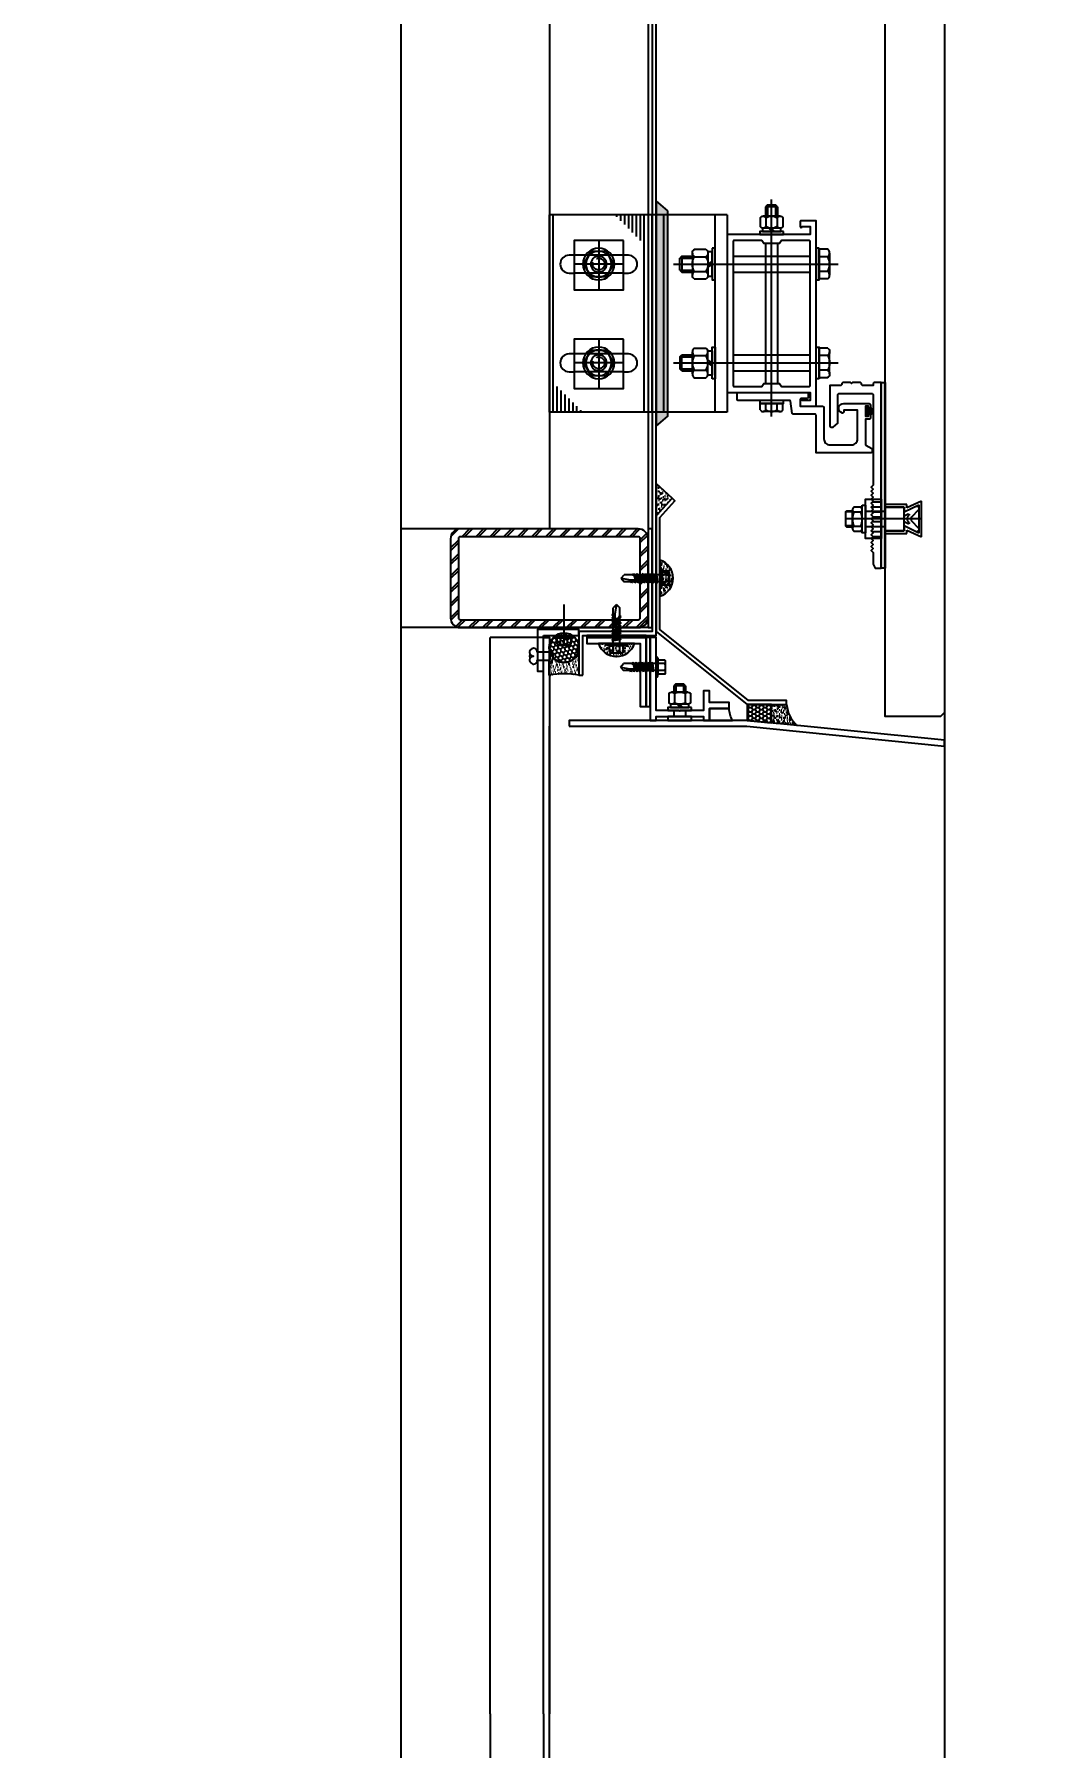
# Model space of a CAD drawing. Header units: millimetres. Extents: x 434053 to 1059003, y -2417481 to 936527.
# Drawn here: x 538346 to 538863, y -2236053 to -2235185 of the extents above; entities that cross this region are included whole.
import ezdxf

# ---------------------------------------------------------------- set-up
doc = ezdxf.new("R2010")
doc.units = ezdxf.units.MM
doc.header["$LTSCALE"] = 1000
doc.header["$MEASUREMENT"] = 0
for name, pattern in [('CENTER', [2, 1.25, -0.25, 0.25, -0.25]), ('HIDDEN', [9.525, 6.35, -3.175]), ('HIDDEN2', [4.7625, 3.175, -1.5875])]:
    doc.linetypes.add(name, pattern=pattern)
doc.layers.get('Defpoints').update_dxf_attribs({"color": 6})
for name, color, linetype in [('ALUM', 1, 'Continuous'), ('ALUM-V', 11, 'Continuous'), ('ELASTOMER', 6, 'Continuous'), ('ELASTOMER-V', 241, 'Continuous'), ('ELASTROMER-V', 241, 'Continuous'), ('EXTRUSION', 4, 'Continuous'), ('EXTRUSION-V', 141, 'Continuous'), ('EXTRUSION1', 4, 'Continuous'), ('EXTRUSION2', 133, 'Continuous'), ('FASTENER', 191, 'Continuous'), ('GRANITE', 30, 'Continuous'), ('GRID', 8, 'CENTER'), ('PUB_DIM', 83, 'Continuous'), ('SILICONE', 8, 'Continuous'), ('STEEL', 3, 'Continuous'), ('STEEL-V', 71, 'Continuous')]:
    doc.layers.add(name, color=color, linetype=linetype)
doc.styles.add('_TCH_DIM_T3', font='SIMPLEX', dxfattribs={"width": 0.705882, "bigfont": 'GBCBIG'})
doc.dimstyles.new('_TCH_ARCH&&50', dxfattribs={"dimtxt": 127.5, "dimasz": 50, "dimexe": 125, "dimexo": 150, "dimgap": 61.25, "dimtad": 1, "dimdec": 0, "dimzin": 0, "dimdsep": 46, "dimtxsty": '_TCH_DIM_T3', "dimblk": 'ARCHTICK', "dimcen": 0.09, "dimclrt": 7, "dimazin": 2, "dimtfac": 1, "dimtdec": 0, "dimtix": 1, "dimtmove": 2, "dimatfit": 3, "dimfxl": 1, "dimtolj": 1, "dimtzin": 0, "dimarcsym": 0})

# ---------------------------------------------------------------- blocks, each defined once
blk = doc.blocks.new('M8.7')
at = {"color": 0, "linetype": 'ByBlock'}
for p, q in [((-4, 17), (-3, 18)), ((3, 18), (-3, 18)), ((3, 18), (4, 17)), ((-4, 17), (-4, 11.6)), ((-4, 17), (4, 17)), ((4, 17), (4, 11.6)), ((-1.53, 1.6), (0, 3.7)), ((0, 1.6), (1.53, 3.7))]:
    blk.add_line(p, q, dxfattribs=at)
at = {"color": 0, "linetype": 'HIDDEN'}
for p, q in [((-3, 18), (-3, 11.6)), ((3, 18), (3, 11.6))]:
    blk.add_line(p, q, dxfattribs=at)
at = {"color": 0, "linetype": 'ByBlock', "ltscale": 20}
for p, q in [((-7.51, 10.6), (-7.51, 4.7)), ((-5.63, 11.6), (5.63, 11.6)), ((-3.75, 10.6), (-3.75, 4.7)), ((3.75, 10.6), (3.75, 4.7)), ((7.51, 10.6), (7.51, 4.7)), ((-5.63, 3.7), (5.63, 3.7))]:
    blk.add_line(p, q, dxfattribs=at)
at = {"color": 0, "linetype": 'ByBlock'}
for points in [[(-8, 1.6), (8, 1.6), (8, 0), (-8, 0), (-8, 1.6)], [(-6.15, 3.7), (6.15, 3.7), (6.15, 1.6), (-6.15, 1.6), (-6.15, 3.7)]]:
    blk.add_lwpolyline(points, dxfattribs=at)
for centre, radius, start, end in [((-5.63, 9.34), 2.26, 33.89024, 146.10976), ((0, 4.06), 7.54, 60.15828, 119.84172), ((5.63, 9.34), 2.26, 33.89024, 146.10976), ((-5.63, 5.96), 2.26, 213.89024, 326.10976), ((0, 11.24), 7.54, 240.15828, 299.84172), ((5.63, 5.96), 2.26, 213.89024, 326.10976)]:
    blk.add_arc(centre, radius, start, end, dxfattribs=at)
blk = doc.blocks.new('M8.2')
at = {"color": 0, "linetype": 'ByBlock'}
for p, q in [((-7.51, 4.3), (-7.51, 0)), ((-7.51, 0), (7.51, 0)), ((-5.63, 5.3), (5.63, 5.3)), ((-3.75, 4.3), (-3.75, 0)), ((3.75, 4.3), (3.75, 0)), ((7.51, 4.3), (7.51, 0))]:
    blk.add_line(p, q, dxfattribs=at)
for centre, radius, start, end in [((-5.63, 3.04), 2.26, 33.89024, 146.10976), ((0, -2.24), 7.54, 60.15828, 119.84172), ((5.63, 3.04), 2.26, 33.89024, 146.10976)]:
    blk.add_arc(centre, radius, start, end, dxfattribs=at)
blk = doc.blocks.new('*U534')
at = {"layer": 'GRID', "ltscale": 0.5}
blk.add_line((0, 73.67), (0, -9.57), dxfattribs=at)
at = {"color": 0, "linetype": 'ByBlock'}
blk.add_blockref('M8.7', (0, 52.6), dxfattribs=at)
at = {"color": 0, "linetype": 'ByBlock', "xscale": -1, "rotation": 180}
blk.add_blockref('M8.2', (0, 0), dxfattribs=at)
blk = doc.blocks.new('M8.1')
at = {"color": 0, "linetype": 'ByBlock'}
blk.add_lwpolyline([(-3.75, 6.5), (-7.51, 0), (-3.75, -6.5), (3.75, -6.5), (7.51, 0), (3.75, 6.5)], close=True, dxfattribs=at)
for radius in [8, 6.5, 4]:
    blk.add_circle((0, 0), radius, dxfattribs=at)
at = {"color": 0, "linetype": 'HIDDEN'}
blk.add_arc((0, 0), 3, 68.07877, 18.98917, dxfattribs=at)
blk = doc.blocks.new('20221104-SCMJ01')
at = {"layer": 'SILICONE', "linetype": 'ByBlock'}
h = blk.add_hatch(dxfattribs=at)
h.set_pattern_fill('AR-SAND', color=256, angle=90, style=0)
h.set_pattern_definition([(127.5, (103256.9825, 60038.8348), (-1.92682377, -0.062993358), [0, -1.52, 0, -1.7, 0, -1.625]), (97.5, (103256.9825, 60038.8348), (-2.822146065, 1.769776705), [0, -0.82, 0, -1.37, 0, -0.525]), (57.5, (103256.9825, 60037.6048), (-0.005659054, 3.114141862), [0, -0.5, 0, -1.8, 0, -2.35]), (47.5, (103256.9825, 60037.6048), (-0.877675565, 3.006126605), [0, -0.25, 0, -1.18, 0, -1.35])])
h.paths.add_polyline_path([(30, 52), (36, 57), (36, -57), (30, -52)])
at = {"linetype": 'ByBlock'}
for p, q in [((0, 50), (0, -50)), ((0, 50), (90, 50)), ((6, -50), (6, 50)), ((32, -50), (32, 50)), ((90, -50), (90, 50)), ((0, -50), (90, -50))]:
    blk.add_line(p, q, dxfattribs=at)
at = {"linetype": 'HIDDEN'}
blk.add_line((38, -50), (38, 50), dxfattribs=at)
at = {"linetype": 'ByBlock'}
for points in [[(52.5, 37), (77.5, 37), (77.5, 12), (52.5, 12)], [(52.5, -13), (77.5, -13), (77.5, -38), (52.5, -38)]]:
    blk.add_lwpolyline(points, close=True, dxfattribs=at)
at = {"layer": 'EXTRUSION-V', "linetype": 'ByBlock'}
for p, q in [((42, -50), (42, 50)), ((44, 50), (44, 37)), ((46, 50), (46, 39)), ((48, 50), (48, 41)), ((50, 50), (50, 43)), ((52, 50), (52, 45)), ((54, 50), (54, 47)), ((56, 50), (56, 49)), ((88, -50), (88, 50)), ((80, -50), (80, -43)), ((82, -50), (82, -41)), ((84, -50), (84, -39)), ((86, -50), (86, -37)), ((74, -50), (74, -49)), ((76, -50), (76, -47)), ((78, -50), (78, -45))]:
    blk.add_line(p, q, dxfattribs=at)
at = {"layer": 'EXTRUSION-V', "linetype": 'HIDDEN'}
for p, q in [((52.5, 29.5), (77.5, 29.5)), ((52.5, 20.5), (77.5, 20.5)), ((52.5, -20.5), (77.5, -20.5)), ((52.5, -29.5), (77.5, -29.5))]:
    blk.add_line(p, q, dxfattribs=at)
at = {"layer": 'EXTRUSION-V', "linetype": 'ByBlock'}
for points in [[(52.5, 20.5), (50, 20.5, -1), (50, 29.5), (52.5, 29.5)], [(77.5, 29.5), (80, 29.5, -1), (80, 20.5), (77.5, 20.5)], [(52.5, -29.5), (50, -29.5, -1), (50, -20.5), (52.5, -20.5)], [(77.5, -20.5), (80, -20.5, -1), (80, -29.5), (77.5, -29.5)]]:
    blk.add_lwpolyline(points, format="xyb", dxfattribs=at)
at = {"layer": 'FASTENER'}
for p, q in [((-3, 29), (-42, 29)), ((-3, 21), (-42, 21)), ((-3, -21), (-42, -21)), ((-3, -29), (-42, -29))]:
    blk.add_line(p, q, dxfattribs=at)
for points in [[(-46.6, 33), (-45, 33), (-45, 17), (-46.6, 17)], [(-46.6, -33), (-45, -33), (-45, -17), (-46.6, -17)]]:
    blk.add_lwpolyline(points, close=True, dxfattribs=at)
at = {"layer": 'GRID'}
for p, q in [((65, 37), (65, 12)), ((52.5, 25), (77.5, 25)), ((65, -13), (65, -38)), ((52.5, -25), (77.5, -25))]:
    blk.add_line(p, q, dxfattribs=at)
at = {"layer": 'SILICONE'}
blk.add_lwpolyline([(30, 52), (36, 57), (36, -57), (30, -52)], close=True, dxfattribs=at)
at = {"layer": 'FASTENER', "rotation": 270}
blk.add_blockref('*U534', (-46.6, 25), dxfattribs=at)
at = {"layer": 'FASTENER'}
for p in [(65, 25), (65, -25)]:
    blk.add_blockref('M8.1', p, dxfattribs=at)
at = {"layer": 'FASTENER', "xscale": -1, "rotation": 270.0000000000825}
blk.add_blockref('*U534', (-46.6, -25), dxfattribs=at)
blk = doc.blocks.new('20221115-LC01')
at = {"linetype": 'ByBlock'}
for points in [[(-37, -44), (-37, -46.5, -0.414214), (-37.5, -47), (-45, -47), (-45, 47), (-37.5, 47, -0.414214), (-37, 46.5), (-37, 44, -1), (-38, 44), (-42, 44), (-42, 40), (0, 40), (0, -40), (-42, -40), (-42, -44), (-38, -44, -1)], [(-17.5, 37), (-3.5, 37, -0.414214), (-3, 36.5), (-3, -36.5, -0.414214), (-3.5, -37), (-17.5, -37), (-18.5, -35.5), (-26.5, -35.5), (-27.5, -37), (-41.5, -37, -0.414214), (-42, -36.5), (-42, 36.5, -0.414214), (-41.5, 37), (-27.5, 37), (-26.5, 35.5), (-18.5, 35.5)]]:
    blk.add_lwpolyline(points, format="xyb", close=True, dxfattribs=at)
blk = doc.blocks.new('GASKET20')
at = {"layer": 'ELASTOMER-V'}
h = blk.add_hatch(dxfattribs=at)
h.set_pattern_fill('DOTS', color=256, scale=12, style=0)
h.set_pattern_definition([(0, (5609.9072, 36516.8227), (0.375, 0.75), [0, -0.75])])
edge = h.paths.add_edge_path(flags=16)
edge.add_arc((-2.5, 0), 0.5, 90, 270)
edge.add_line((-2.5, -0.5), (-1.5, -0.5))
edge.add_arc((-1.5, 0), 0.5, 270, 450)
edge.add_line((-1.5, 0.5), (-2.5, 0.5))
edge = h.paths.add_edge_path()
edge.add_line((-1.5, -2.03), (-1.5, -1.5))
edge.add_line((-1.5, -1.5), (-2.5, -1.5))
edge.add_arc((-2.5, 0), 1.5, 90, 270, ccw=False)
edge.add_line((-2.5, 1.5), (-1.5, 1.5))
edge.add_line((-1.5, 1.5), (-1.5, 2.03))
edge.add_arc((-1.4, 2.03), 0.1, 60.25512, 180, ccw=False)
edge.add_line((-1.35, 2.12), (0, 1.21))
edge.add_line((0, 1.21), (0, -1.21))
edge.add_line((0, -1.21), (-1.35, -2.12))
edge.add_arc((-1.4, -2.03), 0.1, 180, 299.74488, ccw=False)
at = {"color": 0, "linetype": 'ByBlock'}
for points in [[(-1.5, -2.03), (-1.5, -1.5), (-2.5, -1.5, -1), (-2.5, 1.5), (-1.5, 1.5), (-1.5, 2.03, -0.575867), (-1.35, 2.12), (0, 1.21), (0, -1.21), (-1.35, -2.12, -0.575867)], [(-2.5, 0.5, 1), (-2.5, -0.5), (-1.5, -0.5, 1), (-1.5, 0.5)]]:
    blk.add_lwpolyline(points, format="xyb", close=True, dxfattribs=at)
blk = doc.blocks.new('*U526')
at = {"color": 0, "linetype": 'HIDDEN'}
blk.add_line((0, 6), (0, -6), dxfattribs=at)
at = {"color": 0, "linetype": 'ByBlock'}
for p, q in [((11.6, -4.9), (11.6, 4.64)), ((12.3, 3.41), (15.9, 3.41)), ((16.6, -4.9), (16.6, 4.64)), ((16.6, 3.5), (20, 3.5)), ((15.9, -3.67), (12.3, -3.67)), ((16.6, -3.5), (20, -3.5))]:
    blk.add_line(p, q, dxfattribs=at)
at = {"color": 0, "linetype": 'HIDDEN'}
for points in [[(0, -7.33), (-11, -7.33), (-11, -5.67), (-18.33, -9), (-18.33, 9), (-11, 5.67), (-11, 7.33), (0, 7.33)], [(0, -6), (-9.67, -6), (-9.67, 6), (0, 6)]]:
    blk.add_lwpolyline(points, dxfattribs=at)
blk.add_lwpolyline([(0, -7.33), (-11, -7.33), (-11, -5.67), (-18.33, -9), (-18.33, 9), (-11, 5.67), (-11, 7.33), (0, 7.33), (0, 6), (-9.67, 6), (-9.67, 3.51), (-17, 7.18), (-17, -7.18), (-9.67, -3.51), (-9.67, -6), (0, -6)], close=True, dxfattribs=at)
for points in [[(-15.41, -6.38, -0.801715), (-16.83, -4.62), (-13.7, -1.27, 0.39657), (-13.7, 1.27), (-16.83, 4.62, -0.801715), (-15.41, 6.38)], [(-9.67, -1.37), (-11.7, -2.38, -0.809451), (-12.13, -1.84), (-11.72, -1.35, 0.390144), (-11.72, 1.35), (-12.13, 1.84, -0.809451), (-11.7, 2.38), (-9.67, 1.37)]]:
    blk.add_lwpolyline(points, format="xyb", dxfattribs=at)
at = {"color": 0, "linetype": 'HIDDEN', "ltscale": 10}
blk.add_lwpolyline([(-9.67, 3.51), (-17, 7.18), (-17, -7.18), (-9.67, -3.51)], dxfattribs=at)
at = {"color": 0, "linetype": 'ByBlock'}
blk.add_lwpolyline([(11.6, 7), (10, 7), (10, -7), (11.6, -7)], close=True, dxfattribs=at)
blk.add_lwpolyline([(12.3, -3.67, -0.197721), (12.3, 3.41), (12.3, 3.41, -0.569416), (12.3, 5.87), (15.9, 5.87, -0.569416), (15.9, 3.41, -0.197721), (15.9, -3.67, -0.569416), (15.9, -6.13), (12.3, -6.13, -0.569416), (12.3, -3.67)], format="xyb", close=True, dxfattribs=at)
blk.add_lwpolyline([(16.6, 4), (19.5, 4), (20, 3.5), (20, -3.5), (19.5, -4), (16.6, -4)], dxfattribs=at)
at = {"layer": 'FASTENER', "color": 9, "linetype": 'HIDDEN2'}
blk.add_lwpolyline([(10, 4), (0, 4), (0, -4), (10, -4)], close=True, dxfattribs=at)
at = {"layer": 'GRID'}
blk.add_line((-18.33, 0), (20, 0), dxfattribs=at)
blk = doc.blocks.new('M6.2')
at = {"color": 0, "linetype": 'ByBlock'}
for p, q in [((-5.77, 3.2), (-5.77, 0)), ((-5.77, 0), (5.77, 0)), ((-4.33, 4), (4.33, 4)), ((-2.89, 3.2), (-2.89, 0)), ((2.89, 3.2), (2.89, 0)), ((5.77, 3.2), (5.77, 0))]:
    blk.add_line(p, q, dxfattribs=at)
for centre, radius, start, end in [((-4.33, 2.3), 1.7, 32.00463, 147.99537), ((0, -1.61), 5.61, 59.0209, 120.9791), ((4.33, 2.3), 1.7, 32.00462, 147.9954)]:
    blk.add_arc(centre, radius, start, end, dxfattribs=at)
blk = doc.blocks.new('M6.7')
at = {"color": 0, "linetype": 'ByBlock'}
for p, q in [((-4.33, 9.3), (4.33, 9.3)), ((-3, 14), (-2, 15)), ((-3, 14), (-3, 9.3)), ((-3, 14), (3, 14)), ((2, 15), (-2, 15)), ((2, 15), (3, 14)), ((3, 14), (3, 9.3)), ((-5.77, 8.5), (-5.77, 4)), ((-4.33, 3.2), (4.33, 3.2)), ((-2.89, 8.5), (-2.89, 4)), ((-1.16, 1.6), (0, 3.2)), ((0, 1.6), (1.16, 3.2)), ((2.89, 8.5), (2.89, 4)), ((5.77, 8.5), (5.77, 4))]:
    blk.add_line(p, q, dxfattribs=at)
at = {"color": 0, "linetype": 'HIDDEN'}
for p, q in [((-2, 15), (-2, 9.3)), ((2, 15), (2, 9.3))]:
    blk.add_line(p, q, dxfattribs=at)
at = {"color": 0, "linetype": 'ByBlock'}
for points in [[(-6, 1.6), (6, 1.6), (6, 0), (-6, 0), (-6, 1.6)], [(-4.65, 3.2), (4.65, 3.2), (4.65, 1.6), (-4.65, 1.6), (-4.65, 3.2)]]:
    blk.add_lwpolyline(points, dxfattribs=at)
for centre, radius, start, end in [((-4.33, 7.6), 1.7, 32.00463, 147.99537), ((0, 3.69), 5.61, 59.0209, 120.9791), ((4.33, 7.6), 1.7, 32.00462, 147.9954), ((-4.33, 4.9), 1.7, 212.00463, 327.99537), ((0, 8.81), 5.61, 239.0209, 300.9791), ((4.33, 4.9), 1.7, 212.0046, 327.99538)]:
    blk.add_arc(centre, radius, start, end, dxfattribs=at)
blk = doc.blocks.new('*U529')
at = {"layer": 'GRID'}
blk.add_line((0, -6.59), (0, 103.3), dxfattribs=at)
at = {"color": 0, "linetype": 'ByBlock'}
blk.add_blockref('M6.7', (0, 85.6), dxfattribs=at)
at = {"color": 0, "linetype": 'ByBlock', "xscale": -1, "rotation": 180}
blk.add_blockref('M6.2', (0, 0), dxfattribs=at)
blk = doc.blocks.new('*U524')
at = {"color": 0, "linetype": 'ByBlock'}
for p, q in [((-5.44, 8.84), (-5.44, 3.67)), ((-4.08, 9.31), (4.08, 9.31)), ((-3, 12.53), (-2, 13.53)), ((-3, 12.53), (-3, 9.31)), ((-3, 12.53), (3, 12.53)), ((-2.72, 8.84), (-2.72, 3.67)), ((2, 13.53), (-2, 13.53)), ((2, 13.53), (3, 12.53)), ((2.72, 8.84), (2.72, 3.67)), ((3, 12.53), (3, 9.31)), ((5.45, 8.84), (5.45, 3.67)), ((-4.08, 3.2), (4.08, 3.2)), ((-1.16, 1.6), (0, 3.2)), ((0, 1.6), (1.16, 3.2))]:
    blk.add_line(p, q, dxfattribs=at)
at = {"color": 0, "linetype": 'HIDDEN2'}
for p, q in [((-2, 13.53), (-2, 9.31)), ((2, 13.53), (2, 9.31)), ((-3, 0), (-3, -3)), ((3, 0), (3, -3))]:
    blk.add_line(p, q, dxfattribs=at)
at = {"color": 0, "linetype": 'ByBlock'}
for points in [[(-6, 1.6), (6, 1.6), (6, 0), (-6, 0), (-6, 1.6)], [(-4.65, 3.2), (4.65, 3.2), (4.65, 1.6), (-4.65, 1.6), (-4.65, 3.2)], [(-6, -3), (6, -3), (6, -5), (-6, -5), (-6, -3)]]:
    blk.add_lwpolyline(points, dxfattribs=at)
for centre, radius, start, end in [((-4.08, 7.1), 2.2, 51.83179, 128.16821), ((0, 1.2), 8.1, 70.37161, 109.62839), ((4.08, 7.1), 2.2, 51.83179, 128.16821), ((-4.08, 5.4), 2.2, 231.83179, 308.16821), ((0, 11.31), 8.1, 250.37161, 289.62839), ((4.08, 5.4), 2.2, 231.83179, 308.16821)]:
    blk.add_arc(centre, radius, start, end, dxfattribs=at)
blk = doc.blocks.new('rivet6')
at = {"color": 0, "linetype": 'ByBlock'}
blk.add_line((0, 4), (0, -4), dxfattribs=at)
blk.add_lwpolyline([(-6, 2, 2.414214), (-8, 0, 2.414214), (-6, -2)], format="xyb", dxfattribs=at)
at = {"color": 0, "linetype": 'HIDDEN2'}
blk.add_lwpolyline([(0, 2), (-6, 2), (-6, -2), (0, -2)], dxfattribs=at)
at = {"color": 0, "linetype": 'ByBlock'}
for centre, radius, start, end in [((-8, 0), 2, 150, 210), ((-3, 0), 5, 306.8699, 53.1301)]:
    blk.add_arc(centre, radius, start, end, dxfattribs=at)
blk = doc.blocks.new('*U521')
at = {"linetype": 'ByBlock', "lineweight": -2}
for p, q in [((-5.03, 0.51), (-5.03, 0)), ((5.03, 0), (-5.03, 0)), ((-4.69, 0.86), (-3.54, 1.14)), ((4.69, 0.86), (-4.69, 0.86)), ((-3.54, 4.4), (-3.54, 1.14)), ((3.54, 1.14), (-3.54, 1.14)), ((2.66, 4.86), (-2.66, 4.86)), ((-2.33, 0.86), (-1.77, 1.14)), ((-1.77, 4.4), (-1.77, 1.14)), ((1.77, 4.4), (1.77, 1.14)), ((2.46, 0.86), (1.77, 1.14)), ((3.54, 4.4), (3.54, 1.14)), ((4.69, 0.86), (3.54, 1.14)), ((5.03, 0.51), (5.03, 0))]:
    blk.add_line(p, q, dxfattribs=at)
for centre, radius, start, end in [((-4.69, 0.51), 0.343, 90, 180), ((-2.66, 3.77), 1.09, 35.40086, 144.59914), ((0, 1.2), 3.66, 61.05941, 118.94059), ((2.66, 3.77), 1.09, 35.40086, 144.59914), ((4.69, 0.51), 0.343, 0, 90)]:
    blk.add_arc(centre, radius, start, end, dxfattribs=at)
at = {"layer": 'GRID', "ltscale": 0.5}
blk.add_line((0, 4.86), (0, -15.63), dxfattribs=at)
blk = doc.blocks.new('*U561')
at = {"linetype": 'ByBlock', "lineweight": -2}
for p, q in [((-4.4, 0.45), (-4.4, 0)), ((4.4, 0), (-4.4, 0)), ((-4.1, 0.75), (-3.1, 1)), ((4.1, 0.75), (-4.1, 0.75)), ((-3.1, 3.85), (-3.1, 1)), ((3.1, 1), (-3.1, 1)), ((2.33, 4.25), (-2.33, 4.25)), ((-2.04, 0.75), (-1.55, 1)), ((-1.55, 3.85), (-1.55, 1)), ((-1.55, 0), (-1.55, -1.59)), ((1.55, 3.85), (1.55, 1)), ((2.15, 0.75), (1.55, 1)), ((1.55, 0), (1.55, -1.09)), ((3.1, 3.85), (3.1, 1)), ((4.1, 0.75), (3.1, 1)), ((4.4, 0.45), (4.4, 0)), ((-2.11, -1.9), (2.11, -1.4)), ((-2.11, -1.9), (-1.55, -1.59)), ((-2.11, -1.9), (-1.55, -2.21)), ((-2.11, -3.3), (2.11, -2.8)), ((-2.11, -3.3), (-1.55, -2.99)), ((-2.11, -3.3), (-1.55, -3.61)), ((-2.11, -4.7), (2.11, -4.2)), ((-2.11, -4.7), (-1.55, -4.39)), ((-2.11, -4.7), (-1.55, -5.01)), ((-2.11, -6.1), (2.11, -5.6)), ((-2.11, -6.1), (-1.55, -5.79)), ((-2.11, -6.1), (-1.55, -6.41)), ((-2.11, -7.5), (2.11, -7)), ((-2.11, -7.5), (-1.55, -7.19)), ((-2.11, -7.5), (-1.55, -7.81)), ((-1.55, -1.59), (1.55, -1.09)), ((-1.55, -2.21), (1.55, -1.71)), ((-1.55, -2.21), (-1.55, -2.99)), ((-1.55, -2.99), (1.55, -2.49)), ((-1.55, -3.61), (1.55, -3.11)), ((-1.55, -3.61), (-1.55, -4.39)), ((-1.55, -4.39), (1.55, -3.89)), ((-1.55, -5.01), (1.55, -4.51)), ((-1.55, -5.01), (-1.55, -5.79)), ((-1.55, -5.79), (1.55, -5.29)), ((-1.55, -6.41), (1.55, -5.91)), ((-1.55, -6.41), (-1.55, -7.19)), ((-1.55, -7.19), (1.55, -6.69)), ((-1.55, -7.81), (1.55, -7.31)), ((1.55, -0.31), (1.55, -1.09)), ((2.11, -1.4), (1.55, -1.09)), ((2.11, -1.4), (1.55, -1.71)), ((1.55, -1.71), (1.55, -2.49)), ((2.11, -2.8), (1.55, -2.49)), ((2.11, -2.8), (1.55, -3.11)), ((1.55, -3.11), (1.55, -3.89)), ((2.11, -4.2), (1.55, -3.89)), ((2.11, -4.2), (1.55, -4.51)), ((1.55, -4.51), (1.55, -5.29)), ((2.11, -5.6), (1.55, -5.29)), ((2.11, -5.6), (1.55, -5.91)), ((1.55, -5.91), (1.55, -6.69)), ((2.11, -7), (1.55, -6.69)), ((2.11, -7), (1.55, -7.31)), ((1.55, -7.31), (1.55, -8.09)), ((-2.11, -8.9), (2.11, -8.4)), ((-2.11, -8.9), (-1.55, -8.59)), ((-2.11, -8.9), (-1.55, -9.21)), ((-2.11, -10.3), (2.11, -9.8)), ((-2.11, -10.3), (-1.55, -9.99)), ((-2.11, -10.3), (-1.55, -10.61)), ((-2.11, -11.7), (-1.55, -11.39)), ((-2.11, -11.7), (-1.14, -11.58)), ((-2.11, -11.7), (-1.55, -12.01)), ((-1.55, -7.81), (-1.55, -8.59)), ((-1.55, -8.59), (1.55, -8.09)), ((-1.55, -9.21), (1.55, -8.71)), ((-1.55, -9.21), (-1.55, -9.99)), ((-1.55, -9.99), (1.55, -9.49)), ((-1.55, -10.61), (1.55, -10.11)), ((-1.55, -10.61), (-1.55, -11.39)), ((-1.55, -11.39), (-0.99, -11.29)), ((-1.55, -12.01), (-1.33, -11.97)), ((-1.55, -12.01), (-1.55, -15.8)), ((0.56, -11.04), (1.55, -10.89)), ((0.71, -11.35), (2.11, -11.2)), ((0.71, -11.63), (1.55, -11.51)), ((0.71, -12.41), (1.55, -12.29)), ((0.71, -12.75), (2.11, -12.6)), ((0.71, -13.03), (1.55, -12.91)), ((2.11, -8.4), (1.55, -8.09)), ((2.11, -8.4), (1.55, -8.71)), ((1.55, -8.71), (1.55, -9.49)), ((2.11, -9.8), (1.55, -9.49)), ((2.11, -9.8), (1.55, -10.11)), ((1.55, -10.11), (1.55, -10.89)), ((2.11, -11.2), (1.55, -10.89)), ((2.11, -11.2), (1.55, -11.51)), ((1.55, -11.51), (1.55, -12.29)), ((2.11, -12.6), (1.55, -12.29)), ((2.11, -12.6), (1.55, -12.91)), ((1.55, -12.91), (1.55, -15.8)), ((0, -17.2), (-1.55, -15.8)), ((0, -17.2), (1.55, -15.8))]:
    blk.add_line(p, q, dxfattribs=at)
blk.add_lwpolyline([(0, -17.2), (0.71, -13.03), (0.71, -11.3, 0.417657), (0.41, -11, 0.097062), (-0.99, -11.29), (-1.55, -12.4)], format="xyb", dxfattribs=at)
for centre, radius, start, end in [((-4.1, 0.45), 0.3, 90, 180), ((-2.33, 3.3), 0.951, 35.40086, 144.59914), ((0, 1.05), 3.2, 61.05941, 118.94059), ((2.33, 3.3), 0.951, 35.40086, 144.59914), ((4.1, 0.45), 0.3, 0, 90)]:
    blk.add_arc(centre, radius, start, end, dxfattribs=at)
blk = doc.blocks.new('*U563')
at = {"linetype": 'ByBlock', "lineweight": -2}
for p, q in [((-4.4, 0.45), (-4.4, 0)), ((4.4, 0), (-4.4, 0)), ((-4.1, 0.75), (-3.1, 1)), ((4.1, 0.75), (-4.1, 0.75)), ((-3.1, 3.85), (-3.1, 1)), ((3.1, 1), (-3.1, 1)), ((2.33, 4.25), (-2.33, 4.25)), ((-2.04, 0.75), (-1.55, 1)), ((-1.55, 3.85), (-1.55, 1)), ((-1.55, 0), (-1.55, -1.59)), ((1.55, 3.85), (1.55, 1)), ((2.15, 0.75), (1.55, 1)), ((1.55, 0), (1.55, -1.09)), ((3.1, 3.85), (3.1, 1)), ((4.1, 0.75), (3.1, 1)), ((4.4, 0.45), (4.4, 0)), ((-2.11, -1.9), (2.11, -1.4)), ((-2.11, -1.9), (-1.55, -1.59)), ((-2.11, -1.9), (-1.55, -2.21)), ((-2.11, -3.3), (2.11, -2.8)), ((-2.11, -3.3), (-1.55, -2.99)), ((-2.11, -3.3), (-1.55, -3.61)), ((-2.11, -4.7), (2.11, -4.2)), ((-2.11, -4.7), (-1.55, -4.39)), ((-2.11, -4.7), (-1.55, -5.01)), ((-2.11, -6.1), (2.11, -5.6)), ((-2.11, -6.1), (-1.55, -5.79)), ((-2.11, -6.1), (-1.55, -6.41)), ((-2.11, -7.5), (2.11, -7)), ((-2.11, -7.5), (-1.55, -7.19)), ((-2.11, -7.5), (-1.55, -7.81)), ((-1.55, -1.59), (1.55, -1.09)), ((-1.55, -2.21), (1.55, -1.71)), ((-1.55, -2.21), (-1.55, -2.99)), ((-1.55, -2.99), (1.55, -2.49)), ((-1.55, -3.61), (1.55, -3.11)), ((-1.55, -3.61), (-1.55, -4.39)), ((-1.55, -4.39), (1.55, -3.89)), ((-1.55, -5.01), (1.55, -4.51)), ((-1.55, -5.01), (-1.55, -5.79)), ((-1.55, -5.79), (1.55, -5.29)), ((-1.55, -6.41), (1.55, -5.91)), ((-1.55, -6.41), (-1.55, -7.19)), ((-1.55, -7.19), (1.55, -6.69)), ((-1.55, -7.81), (1.55, -7.31)), ((1.55, -0.31), (1.55, -1.09)), ((2.11, -1.4), (1.55, -1.09)), ((2.11, -1.4), (1.55, -1.71)), ((1.55, -1.71), (1.55, -2.49)), ((2.11, -2.8), (1.55, -2.49)), ((2.11, -2.8), (1.55, -3.11)), ((1.55, -3.11), (1.55, -3.89)), ((2.11, -4.2), (1.55, -3.89)), ((2.11, -4.2), (1.55, -4.51)), ((1.55, -4.51), (1.55, -5.29)), ((2.11, -5.6), (1.55, -5.29)), ((2.11, -5.6), (1.55, -5.91)), ((1.55, -5.91), (1.55, -6.69)), ((2.11, -7), (1.55, -6.69)), ((2.11, -7), (1.55, -7.31)), ((1.55, -7.31), (1.55, -8.09)), ((-2.11, -8.9), (2.11, -8.4)), ((-2.11, -8.9), (-1.55, -8.59)), ((-2.11, -8.9), (-1.55, -9.21)), ((-2.11, -10.3), (-1.55, -9.99)), ((-2.11, -10.3), (-1.14, -10.18)), ((-2.11, -10.3), (-1.55, -10.61)), ((-1.55, -7.81), (-1.55, -8.59)), ((-1.55, -8.59), (1.55, -8.09)), ((-1.55, -9.21), (1.55, -8.71)), ((-1.55, -9.21), (-1.55, -9.99)), ((-1.55, -9.99), (-0.99, -9.89)), ((-1.55, -10.61), (-1.33, -10.57)), ((-1.55, -10.61), (-1.55, -14.4)), ((0, -15.8), (-1.55, -14.4)), ((0, -15.8), (1.55, -14.4)), ((0.56, -9.64), (1.55, -9.49)), ((0.71, -9.95), (2.11, -9.8)), ((0.71, -10.23), (1.55, -10.11)), ((0.71, -11.01), (1.55, -10.89)), ((0.71, -11.35), (2.11, -11.2)), ((0.71, -11.63), (1.55, -11.51)), ((2.11, -8.4), (1.55, -8.09)), ((2.11, -8.4), (1.55, -8.71)), ((1.55, -8.71), (1.55, -9.49)), ((2.11, -9.8), (1.55, -9.49)), ((2.11, -9.8), (1.55, -10.11)), ((1.55, -10.11), (1.55, -10.89)), ((2.11, -11.2), (1.55, -10.89)), ((2.11, -11.2), (1.55, -11.51)), ((1.55, -11.51), (1.55, -14.4))]:
    blk.add_line(p, q, dxfattribs=at)
blk.add_lwpolyline([(0, -15.8), (0.71, -11.63), (0.71, -9.9, 0.417657), (0.41, -9.6, 0.097062), (-0.99, -9.89), (-1.55, -11)], format="xyb", dxfattribs=at)
for centre, radius, start, end in [((-4.1, 0.45), 0.3, 90, 180), ((-2.33, 3.3), 0.951, 35.40086, 144.59914), ((0, 1.05), 3.2, 61.05941, 118.94059), ((2.33, 3.3), 0.951, 35.40086, 144.59914), ((4.1, 0.45), 0.3, 0, 90)]:
    blk.add_arc(centre, radius, start, end, dxfattribs=at)
blk = doc.blocks.new('A$C56EA6F4E')
at = {"layer": 'ELASTOMER-V'}
h = blk.add_hatch(dxfattribs=at)
h.set_pattern_fill('DOTS', color=256, scale=12, angle=-90, style=0)
h.set_pattern_definition([(270, (365.2218, 24338.89936), (0.75, -0.375), [0, -0.75])])
h.paths.add_polyline_path([(7498.46, 18373.29), (7498.46, 18279.29), (7500.46, 18279.29), (7500.46, 18373.29)])
h = blk.add_hatch(dxfattribs=at)
h.set_pattern_fill('HONEY', color=256, scale=10, angle=17.18331, style=0)
h.set_pattern_definition([(17.183306, (-892.7528, 15119.1027), (1.47149637, 1.58814308), [1.25, -2.5]), (137.183306, (-892.7528, 15119.1027), (-2.11112044, 0.4802817), [1.25, -2.5]), (77.183306, (-892.7528, 15119.1027), (-0.63962407, 2.06842478), [-2.5, 1.25])])
edge = h.paths.add_edge_path()
edge.add_ellipse((7660.97, 18239.07), major_axis=(-5.3, 5.3), ratio=1, start_angle=0, end_angle=360, ccw=False)
at = {"layer": 'ELASTOMER-V', "linetype": 'ByBlock'}
h = blk.add_hatch(dxfattribs=at)
h.set_pattern_fill('HONEY', color=256, scale=10, angle=180, style=0)
h.set_pattern_definition([(180, (92180.5345, 97314.6935), (-1.875, -1.082531755), [1.25, -2.5]), (300, (92180.5345, 97314.6935), (1.875, -1.082531755), [1.25, -2.5]), (240, (92180.5345, 97314.6935), (-7e-16, -2.165063509), [-2.5, 1.25])])
h.paths.add_polyline_path([(7556.01, 18201.04), (7556.01, 18210.27), (7568.32, 18210.27), (7568.32, 18202.27)])
at = {"layer": 'EXTRUSION-V'}
h = blk.add_hatch(dxfattribs=at)
h.set_pattern_fill('ANSI31', color=252, scale=20, angle=315, style=0)
h.set_pattern_definition([(0, (-2589.4789, 13435.3128), (7e-16, 2.5), [])])
h.paths.add_polyline_path([(7505.46, 18310.29), (7504.46, 18311.29), (7505.46, 18312.29), (7504.46, 18313.29), (7505.46, 18314.29), (7500.46, 18314.29), (7500.46, 18294.29), (7505.46, 18294.29), (7504.46, 18295.29), (7505.46, 18296.29), (7504.46, 18297.29), (7505.46, 18298.29), (7504.46, 18299.29), (7505.46, 18300.29), (7504.46, 18301.29), (7505.46, 18302.29), (7504.46, 18303.29), (7505.46, 18304.29), (7504.46, 18305.29), (7505.46, 18306.29), (7504.46, 18307.29), (7505.46, 18308.29), (7504.46, 18309.29)])
h = blk.add_hatch(dxfattribs=at)
h.set_pattern_fill('ANSI31', color=252, scale=20, angle=315, style=0)
h.set_pattern_definition([(0, (-2589.4789, 13435.3128), (7e-16, 2.5), [])])
h.paths.add_polyline_path([(7505.46, 18310.29), (7504.46, 18311.29), (7505.46, 18312.29), (7504.46, 18313.29), (7505.46, 18314.29), (7500.46, 18314.29), (7500.46, 18294.29), (7505.46, 18294.29), (7504.46, 18295.29), (7505.46, 18296.29), (7504.46, 18297.29), (7505.46, 18298.29), (7504.46, 18299.29), (7505.46, 18300.29), (7504.46, 18301.29), (7505.46, 18302.29), (7504.46, 18303.29), (7505.46, 18304.29), (7504.46, 18305.29), (7505.46, 18306.29), (7504.46, 18307.29), (7505.46, 18308.29), (7504.46, 18309.29)])
at = {"layer": 'SILICONE', "linetype": 'ByBlock'}
h = blk.add_hatch(dxfattribs=at)
h.set_pattern_fill('AR-SAND', color=256, scale=1.142857, angle=180, style=0)
h.set_pattern_definition([(217.5, (61225.1604, -88093.9086), (0.07199241, -2.202084302), [0, -1.737142853, 0, -1.942857138, 0, -1.857142852]), (187.5, (61225.1604, -88093.9086), (-2.022601944, -3.22530978), [0, -0.937142855, 0, -1.565714282, 0, -0.599999999]), (147.5, (61226.5661, -88093.9086), (-3.559019262, -0.00646749), [0, -0.57142857, 0, -2.057142852, 0, -2.68571428]), (137.5, (61226.566, -88093.9086), (-3.43557325, -1.003057786), [0, -0.285714285, 0, -1.348571425, 0, -1.54285714])])
h.paths.add_polyline_path([(7614.46, 18305.77), (7606.34, 18314.81), (7614.46, 18322.17)])
at = {"layer": 'SILICONE'}
h = blk.add_hatch(dxfattribs=at)
h.set_pattern_fill('AR-SAND', color=256, scale=1.142857, angle=270, style=0)
h.set_pattern_definition([(307.5, (-18000.0562, 112176.9507), (2.202084307, 0.07199241), [0, -1.737142857, 0, -1.942857143, 0, -1.857142857]), (277.5, (-18000.0562, 112176.9507), (3.22530979, -2.02260195), [0, -0.937142857, 0, -1.565714286, 0, -0.6]), (237.5, (-18000.0562, 112178.3564), (0.00646749, -3.55901927), [0, -0.57142857, 0, -2.057142857, 0, -2.685714286]), (227.5, (-18000.0562, 112178.3564), (1.00305779, -3.43557326), [0, -0.285714286, 0, -1.34857143, 0, -1.542857143])])
edge = h.paths.add_edge_path()
edge.add_line((7612.46, 18283.41), (7612.46, 18265.12))
edge.add_arc((7615.39, 18274.27), 9.6, 107.71619, 252.28381, ccw=False)
h = blk.add_hatch(dxfattribs=at)
h.set_pattern_fill('AR-SAND', color=256, scale=1.142857, angle=360, style=0)
h.set_pattern_definition([(37.5, (-98185.9507, -6352.0562), (-0.07199241, 2.202084307), [0, -1.737142857, 0, -1.942857143, 0, -1.857142857]), (7.5, (-98185.9507, -6352.0562), (2.02260195, 3.22530979), [0, -0.937142857, 0, -1.565714286, 0, -0.6]), (327.5, (-98187.3564, -6352.0562), (3.55901927, 0.00646749), [0, -0.57142857, 0, -2.057142857, 0, -2.685714286]), (317.5, (-98187.3564, -6352.0562), (3.43557326, 1.00305779), [0, -0.285714286, 0, -1.34857143, 0, -1.542857143])])
edge = h.paths.add_edge_path()
edge.add_line((7625.32, 18241.27), (7643.61, 18241.27))
edge.add_arc((7634.46, 18244.19), 9.6, 197.71619, 342.28381, ccw=False)
h = blk.add_hatch(dxfattribs=at)
h.set_pattern_fill('AR-SAND', color=256, angle=-72.81669, style=0)
h.set_pattern_definition([(324.683306, (-892.7528, 15121.1027), (1.82220888, 0.6294226), [0, -1.52, 0, -1.7, 0, -1.625]), (294.683306, (-892.7528, 15121.1027), (3.2190227, -0.857036), [0, -0.82, 0, -1.37, 0, -0.525]), (254.683306, (-893.1161, 15122.2778), (0.92541646, -2.97346867), [0, -0.5, 0, -1.8, 0, -2.35]), (244.683306, (-893.1161, 15122.2778), (1.72659915, -2.61265515), [0, -0.25, 0, -1.18, 0, -1.35])])
edge = h.paths.add_edge_path()
edge.add_line((7653.47, 18239.07), (7653.47, 18225.1))
edge.add_arc((7660.97, 18190.07), 35.82, 77.91473, 102.08527, ccw=False)
edge.add_line((7668.47, 18225.1), (7668.47, 18225.6))
edge.add_line((7668.47, 18225.6), (7668.46, 18238.93))
edge.add_arc((7660.97, 18239.07), 7.5, 180.01919, 358.9163, ccw=False)
at = {"layer": 'SILICONE', "linetype": 'ByBlock'}
h = blk.add_hatch(dxfattribs=at)
h.set_pattern_fill('AR-SAND', color=256, angle=180, style=0)
h.set_pattern_definition([(217.5, (92180.5345, 97314.6935), (0.062993358, -1.92682377), [0, -1.52, 0, -1.7, 0, -1.625]), (187.5, (92180.5345, 97314.6935), (-1.769776705, -2.822146065), [0, -0.82, 0, -1.37, 0, -0.525]), (147.5, (92181.7645, 97314.6935), (-3.114141862, -0.005659054), [0, -0.5, 0, -1.8, 0, -2.35]), (137.5, (92181.7645, 97314.6935), (-3.006126605, -0.877675565), [0, -0.25, 0, -1.18, 0, -1.35])])
edge = h.paths.add_edge_path()
edge.add_line((7556.01, 18210.27), (7548.32, 18210.27))
edge.add_arc((7532.54, 18211.45), 15.82, 312.31638, 355.71158, ccw=False)
edge.add_line((7543.19, 18199.75), (7556.01, 18201.04))
edge.add_line((7556.01, 18201.04), (7556.01, 18210.27))
at = {"layer": 'STEEL-V', "linetype": 'ByBlock'}
h = blk.add_hatch(dxfattribs=at)
h.set_pattern_fill('Q119', color=256, scale=10, angle=225, style=0, pattern_type=2)
h.set_pattern_definition([(315, (49615.0666, 97313.2793), (3.5355339, 3.5355339), []), (315, (49614.3595, 97312.572), (3.5355339, 3.5355339), [])])
edge = h.paths.add_edge_path(flags=16)
edge.add_line((7714.46, 18294.27), (7714.46, 18254.27))
edge.add_arc((7713.46, 18254.27), 1, -90, 0, ccw=False)
edge.add_line((7713.46, 18253.27), (7623.46, 18253.27))
edge.add_arc((7623.46, 18254.27), 1, 180, 270, ccw=False)
edge.add_line((7622.46, 18254.27), (7622.46, 18294.27))
edge.add_arc((7623.46, 18294.27), 1, 90, 180, ccw=False)
edge.add_line((7623.46, 18295.27), (7713.46, 18295.27))
edge.add_arc((7713.46, 18294.27), 1, 0, 90, ccw=False)
edge = h.paths.add_edge_path()
edge.add_line((7718.46, 18294.27), (7718.46, 18254.27))
edge.add_arc((7713.46, 18254.27), 5, 270, 360, ccw=False)
edge.add_line((7713.46, 18249.27), (7623.46, 18249.27))
edge.add_arc((7623.46, 18254.27), 5, 180, 270, ccw=False)
edge.add_line((7618.46, 18254.27), (7618.46, 18294.27))
edge.add_arc((7623.46, 18294.27), 5, 90, 180, ccw=False)
edge.add_line((7623.46, 18299.27), (7713.46, 18299.27))
edge.add_arc((7713.46, 18294.27), 5, 0, 90, ccw=False)
blk.add_line((7668.46, 9209.27), (7668.46, 18199.27))
at = {"layer": 'ALUM', "linetype": 'ByBlock'}
for points in [[(7651.47, 18225.1), (7651.47, 18245.27), (7614.46, 18245.27), (7614.46, 19265.29), (7118.45, 19265.29), (7118.45, 19267.29), (7616.46, 19267.29), (7616.46, 18247.27), (7653.47, 18247.27), (7653.47, 18225.1)], [(7548.32, 18210.27), (7548.32, 18212.27), (7567.61, 18212.27), (7612.46, 18248.23), (7612.46, 18305), (7604.86, 18313.48), (7606.34, 18314.81), (7614.46, 18305.77), (7614.46, 18247.27), (7568.32, 18210.27)], [(7658.46, 18199.27), (7568.46, 18199.27), (7468.46, 18189.27), (7468.46, 18192.28), (7568.32, 18202.27), (7658.46, 18202.27)]]:
    blk.add_lwpolyline(points, close=True, dxfattribs=at)
for points in [[(7671.46, 17699.27), (7671.46, 18244.27), (7668.46, 18244.27), (7668.46, 17699.27)], [(7671.46, 17699.27), (7671.46, 17209.77), (7698.46, 17209.77), (7698.46, 17206.77), (7668.46, 17206.77), (7668.46, 17699.27)]]:
    blk.add_lwpolyline(points, dxfattribs=at)
at = {"layer": 'ALUM-V'}
for p in [(7671.46, 18244.27), (7698.46, 17699.27)]:
    blk.add_line(p, (7698.46, 18244.27), dxfattribs=at)
blk.add_lwpolyline([(7698.46, 17699.27), (7698.46, 17209.77)], dxfattribs=at)
at = {"layer": 'ELASTOMER'}
blk.add_lwpolyline([(7556.01, 18201.04), (7556.01, 18210.27), (7568.32, 18210.27), (7568.32, 18202.27), (7556.01, 18201.04)], dxfattribs=at)
at = {"layer": 'ELASTOMER', "extrusion": (0, 0, -1)}
blk.add_ellipse((7660.97, 18239.07), major_axis=(5.3, 5.3), ratio=1, dxfattribs=at)
at = {"layer": 'ELASTOMER-V'}
blk.add_lwpolyline([(7498.46, 18373.29), (7498.46, 18279.29), (7500.46, 18279.29), (7500.46, 18373.29)], close=True, dxfattribs=at)
at = {"layer": 'ELASTROMER-V'}
for points in [[(7616.46, 18299.27), (7618.46, 18299.27), (7618.46, 18249.27), (7616.46, 18249.27)], [(7619.46, 18245.27), (7649.46, 18245.27), (7649.46, 18244.27), (7619.46, 18244.27)], [(7617.46, 18244.27), (7619.46, 18244.27), (7619.46, 18209.27), (7617.46, 18209.27)]]:
    blk.add_lwpolyline(points, close=True, dxfattribs=at)
at = {"layer": 'EXTRUSION-V', "linetype": 'HIDDEN2'}
blk.add_lwpolyline([(7505.46, 18314.29), (7500.46, 18314.29), (7500.46, 18294.29), (7505.46, 18294.29)], dxfattribs=at)
blk.add_lwpolyline([(7505.46, 18314.29), (7500.46, 18314.29), (7500.46, 18294.29), (7505.46, 18294.29)], dxfattribs=at)
at = {"layer": 'EXTRUSION1'}
blk.add_lwpolyline([(7587.46, 18202.27), (7587.46, 18208.27), (7577.46, 18208.27), (7577.46, 18211.27), (7587.46, 18211.27), (7587.46, 18217.27), (7590.46, 18217.27), (7590.46, 18207.27), (7602.16, 18207.27, 1), (7602.76, 18207.27), (7614.46, 18207.27), (7614.46, 18244.27), (7617.46, 18244.27), (7617.46, 18202.27), (7614.46, 18202.27), (7614.46, 18204.27), (7590.46, 18204.27), (7590.46, 18202.27)], format="xyb", close=True, dxfattribs=at)
at = {"layer": 'EXTRUSION2'}
for points in [[(7504.46, 18372.79), (7504.46, 18371.79), (7509.96, 18371.79), (7510.46, 18372.29), (7510.46, 18372.79), (7510.96, 18373.29), (7514.96, 18373.29), (7515.46, 18372.79), (7515.96, 18373.29), (7519.96, 18373.29), (7520.46, 18372.79), (7520.46, 18372.29), (7520.96, 18371.79), (7526.46, 18371.79), (7526.46, 18351.29, -0.414214), (7525.96, 18350.79), (7524.8, 18350.79), (7522.46, 18352.79), (7522.46, 18366.79, 0.414214), (7521.46, 18367.79), (7521.46, 18367.79), (7505.46, 18367.79, 0.414214), (7504.46, 18366.79), (7504.46, 18321.29), (7505.46, 18320.29), (7504.46, 18319.29), (7505.46, 18318.29), (7504.46, 18317.29), (7505.46, 18316.29), (7504.46, 18315.29), (7505.46, 18314.29), (7504.46, 18313.29), (7505.46, 18312.29), (7504.46, 18311.29), (7505.46, 18310.29), (7504.46, 18309.29), (7505.46, 18308.29), (7504.46, 18307.29), (7505.46, 18306.29), (7504.46, 18305.29), (7505.46, 18304.29), (7504.46, 18303.29), (7505.46, 18302.29), (7504.46, 18301.29), (7505.46, 18300.29), (7504.46, 18299.29), (7505.46, 18298.29), (7504.46, 18297.29), (7505.46, 18296.29), (7504.46, 18295.29), (7505.46, 18294.29), (7504.46, 18293.29), (7505.46, 18292.29), (7504.46, 18291.29), (7505.46, 18290.29), (7504.46, 18289.29), (7505.46, 18288.29), (7504.46, 18287.29), (7504.46, 18281.29), (7503.46, 18279.29), (7500.46, 18279.29), (7500.46, 18373.29), (7503.96, 18373.29, -0.414214)], [(7529.46, 18360.79), (7529.46, 18344.79, -0.414214), (7526.46, 18341.79), (7515.46, 18341.79, -0.414214), (7512.46, 18344.79), (7512.46, 18359.29), (7519.46, 18359.29), (7519.46, 18358.35, 0.490314), (7520.09, 18357.87, 0.881018), (7519.46, 18362.79), (7506.96, 18362.79, 0.414214), (7505.96, 18361.79), (7505.96, 18360.79, 0.414214), (7506.46, 18360.29), (7506.81, 18360.29, 0.414214), (7506.96, 18360.44), (7506.96, 18361.29), (7508.46, 18361.29), (7508.46, 18356.29), (7506.96, 18356.29), (7506.96, 18357.14, 0.414214), (7506.81, 18357.29), (7506.46, 18357.29, 0.414214), (7505.96, 18356.79), (7505.96, 18355.29, 0.414214), (7506.46, 18354.79), (7508.46, 18354.79), (7508.46, 18342.08, -0.269143), (7508.21, 18341.64), (7505.22, 18339.93, 0.269143), (7504.96, 18339.5), (7504.96, 18338.29, 0.414214), (7505.46, 18337.79), (7533.46, 18337.79), (7533.46, 18356.79, -0.414214), (7533.96, 18357.29), (7545.03, 18357.29, 0.373238), (7545.53, 18357.72), (7546.4, 18363.86, -0.373238), (7546.9, 18364.29), (7555.66, 18364.29, -1), (7556.26, 18364.29), (7572.96, 18364.29, 0.414214), (7573.46, 18364.79), (7573.46, 18367.79, 0.414214), (7572.96, 18368.29), (7537.96, 18368.29, 0.414214), (7537.46, 18367.79), (7537.46, 18365.79, 0.414214), (7537.96, 18365.29), (7540.96, 18365.29, -0.414214), (7541.46, 18364.79), (7541.46, 18361.29), (7529.96, 18361.29, 0.414214)]]:
    blk.add_lwpolyline(points, format="xyb", close=True, dxfattribs=at)
for points in [[(7505.46, 18314.29), (7504.46, 18313.29), (7505.46, 18312.29), (7504.46, 18311.29), (7505.46, 18310.29), (7504.46, 18309.29), (7505.46, 18308.29), (7504.46, 18307.29), (7505.46, 18306.29), (7504.46, 18305.29), (7505.46, 18304.29), (7504.46, 18303.29), (7505.46, 18302.29), (7504.46, 18301.29), (7505.46, 18300.29), (7504.46, 18299.29), (7505.46, 18298.29), (7504.46, 18297.29), (7505.46, 18296.29), (7504.46, 18295.29), (7505.46, 18294.29), (7508.46, 18294.29), (7508.46, 18314.29)], [(7671.46, 18245.27), (7653.47, 18245.27), (7653.47, 18248.27), (7674.46, 18248.27), (7674.46, 18227.27), (7671.46, 18227.27)], [(7619.46, 18209.27), (7619.46, 18244.27), (7649.46, 18244.27), (7649.46, 18241.27), (7622.46, 18241.27), (7622.46, 18209.27)]]:
    blk.add_lwpolyline(points, close=True, dxfattribs=at)
at = {"layer": 'FASTENER'}
for p, q in [((7552.96, 18443.79), (7552.96, 18372.79)), ((7558.96, 18443.79), (7558.96, 18372.79))]:
    blk.add_line(p, q, dxfattribs=at)
blk.add_lwpolyline([(7549.96, 18364.29), (7561.97, 18364.29), (7561.97, 18362.69), (7549.96, 18362.69)], close=True, dxfattribs=at)
at = {"layer": 'GRANITE'}
blk.add_lwpolyline([(7468.46, 18206.27), (7470.51, 18204.27), (7498.46, 18204.27), (7498.46, 19181.27), (7470.51, 19181.27), (7468.46, 19179.27)], close=True, dxfattribs=at)
at = {"layer": 'SILICONE'}
blk.add_lwpolyline([(7614.46, 18305.77), (7606.34, 18314.81), (7614.46, 18322.17)], close=True, dxfattribs=at)
for points in [[(7612.46, 18283.41), (7612.46, 18265.12, -0.730333)], [(7625.32, 18241.27), (7643.61, 18241.27, -0.730333)], [(7556.01, 18210.27), (7548.32, 18210.27, -0.191643), (7543.19, 18199.75), (7556.01, 18201.04)], [(7577.46, 18208.27), (7587.46, 18208.27), (7587.46, 18202.27), (7575.73, 18202.27, 0.109104)]]:
    blk.add_lwpolyline(points, format="xyb", close=True, dxfattribs=at)
blk.add_lwpolyline([(7653.47, 18239.07), (7653.47, 18225.1, -0.105857), (7668.47, 18225.1), (7668.47, 18225.6), (7668.46, 18238.93, -0.990421), (7653.47, 18239.07)], format="xyb", dxfattribs=at)
at = {"layer": 'STEEL'}
for points in [[(7718.46, 18294.27), (7718.46, 18254.27, -0.414214), (7713.46, 18249.27), (7623.46, 18249.27, -0.414214), (7618.46, 18254.27), (7618.46, 18294.27, -0.414214), (7623.46, 18299.27), (7713.46, 18299.27, -0.414214)], [(7714.46, 18294.27), (7714.46, 18254.27, -0.414214), (7713.46, 18253.27), (7623.46, 18253.27, -0.414214), (7622.46, 18254.27), (7622.46, 18294.27, -0.414214), (7623.46, 18295.27), (7713.46, 18295.27, -0.414214)]]:
    blk.add_lwpolyline(points, format="xyb", close=True, dxfattribs=at)
at = {"layer": 'STEEL-V'}
for p, q in [((7668.46, 19269.27), (7668.46, 18299.27)), ((7668.46, 18299.27), (7743.46, 18299.27))]:
    blk.add_line(p, q, dxfattribs=at)
blk.add_lwpolyline([(7743.46, 20699.27), (7943.46, 20699.27), (7943.46, 9199.27), (7743.46, 9199.27)], close=True, dxfattribs=at)
blk.add_lwpolyline([(7618.46, 19269.27), (7618.46, 18249.27), (7743.46, 18249.27)], dxfattribs=at)
at = {"layer": 'ELASTOMER', "extrusion": (0, 0, -1), "xscale": -1, "zscale": -1}
blk.add_blockref('GASKET20', (-7508.46, 18358.79), dxfattribs=at)
at = {"layer": 'EXTRUSION', "linetype": 'ByBlock', "extrusion": (0, 0, -1), "xscale": -1, "zscale": -1}
blk.add_blockref('20221115-LC01', (-7578.46, 18408.29), dxfattribs=at)
at = {"layer": 'EXTRUSION2', "extrusion": (0, 0, -1), "xscale": -1, "zscale": -1}
blk.add_blockref('20221104-SCMJ01', (-7578.46, 18408.29), dxfattribs=at)
at = {"layer": 'FASTENER', "extrusion": (0, 0, -1), "xscale": -1, "zscale": -1}
for name, p in [('*U529', (-7555.96, 18362.69)), ('*U526', (-7498.46, 18304.29)), ('*U524', (-7602.46, 18207.27))]:
    blk.add_blockref(name, p, dxfattribs=at)
at = {"layer": 'FASTENER', "xscale": -1.142857142857143, "yscale": 1.142857142857143, "zscale": 1.142857142857143}
for name, p, rotation in [('*U561', (7612.46, 18274.27), 89.99995492788443), ('*U561', (7634.46, 18241.27), 179.9999549278844), ('*U563', (7614.46, 18229.27), 89.99995492788443)]:
    blk.add_blockref(name, p, dxfattribs=dict(at, rotation=rotation))
at = {"layer": 'FASTENER'}
for name, p, xscale, rotation in [('*U521', (7660.96, 18245.27), -1, 180), ('rivet6', (7668.46, 18234.77), -0.9999999999999983, 359.999009052085)]:
    blk.add_blockref(name, p, dxfattribs=dict(at, xscale=xscale, rotation=rotation))
blk = doc.blocks.new('_ArchTick')
at = {"color": 0, "linetype": 'ByBlock', "const_width": 0.4}
blk.add_lwpolyline([(-0.5, -0.5), (0.5, 0.5)], dxfattribs=at)
blk = doc.blocks.new('*D2281')
at = {"layer": 'Defpoints', "color": 0, "transparency": 16777216}
for p in [(535707.14, -2233474.4), (538807.14, -2233474.4), (538807.14, -2236382.9)]:
    blk.add_point(p, dxfattribs=at)
at = {"layer": 'PUB_DIM', "color": 0, "lineweight": -2, "transparency": 16777216}
for p, q in [((535707.14, -2233624.4), (535707.14, -2236507.9)), ((538807.14, -2233624.4), (538807.14, -2236507.9)), ((535707.14, -2236382.9), (538807.14, -2236382.9))]:
    blk.add_line(p, q, dxfattribs=at)
at = {"layer": 'PUB_DIM', "color": 0, "lineweight": -2, "transparency": 16777216, "xscale": 50, "yscale": 50, "zscale": 50, "rotation": 180}
blk.add_blockref('_ArchTick', (535707.14, -2236382.9), dxfattribs=at)
at = {"layer": 'PUB_DIM', "color": 0, "lineweight": -2, "transparency": 16777216, "xscale": 50, "yscale": 50, "zscale": 50}
blk.add_blockref('_ArchTick', (538807.14, -2236382.9), dxfattribs=at)
at = {"layer": 'PUB_DIM', "color": 7, "transparency": 16777216, "insert": (537257.14, -2236257.9), "char_height": 127.5, "attachment_point": 5, "style": '_TCH_DIM_T3'}
blk.add_mtext('\\A1;3100', dxfattribs=at)
blk = doc.blocks.new('*D2282')
at = {"layer": 'Defpoints', "color": 0, "transparency": 16777216}
for p in [(538807.14, -2233474.4), (539307.14, -2233474.4), (539307.14, -2236382.9)]:
    blk.add_point(p, dxfattribs=at)
at = {"layer": 'PUB_DIM', "color": 0, "lineweight": -2, "transparency": 16777216}
for p, q in [((538807.14, -2233624.4), (538807.14, -2236507.9)), ((539307.14, -2233624.4), (539307.14, -2236507.9)), ((538807.14, -2236382.9), (539307.14, -2236382.9))]:
    blk.add_line(p, q, dxfattribs=at)
at = {"layer": 'PUB_DIM', "color": 0, "lineweight": -2, "transparency": 16777216, "xscale": 50, "yscale": 50, "zscale": 50, "rotation": 180}
blk.add_blockref('_ArchTick', (538807.14, -2236382.9), dxfattribs=at)
at = {"layer": 'PUB_DIM', "color": 0, "lineweight": -2, "transparency": 16777216, "xscale": 50, "yscale": 50, "zscale": 50}
blk.add_blockref('_ArchTick', (539307.14, -2236382.9), dxfattribs=at)
at = {"layer": 'PUB_DIM', "color": 7, "transparency": 16777216, "insert": (539057.14, -2236257.9), "char_height": 127.5, "attachment_point": 5, "style": '_TCH_DIM_T3'}
blk.add_mtext('\\A1;500', dxfattribs=at)

msp = doc.modelspace()

# ---------------------------------------------------------------- block references
at = {"xscale": -1}
msp.add_blockref('A$C56EA6F4E', (546275.61, -2253734.93), dxfattribs=at)

# ---------------------------------------------------------------- dimensions: what is measured, and where the dimension line sits
at = {"layer": 'PUB_DIM'}
for p1, p2, picture, middle in [((535707.14, -2233474.4), (538807.14, -2233474.4), '*D2281', (537257.14, -2236257.9)), ((538807.14, -2233474.4), (539307.14, -2233474.4), '*D2282', (539057.14, -2236257.9))]:
    dim = msp.add_aligned_dim(p1=p1, p2=p2, distance=-2908.5, dimstyle='_TCH_ARCH&&50', dxfattribs=at)
    dim.commit()
    dim.dimension.update_dxf_attribs({"geometry": picture, "text_midpoint": middle})

doc.saveas('drawing.dxf')
